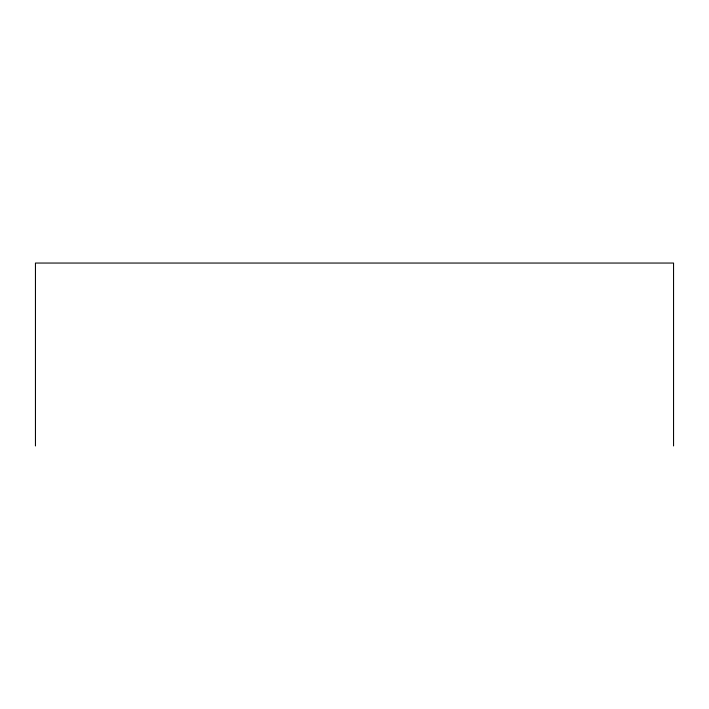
<?xml version="1.0" encoding="UTF-8"?>
<svg xmlns="http://www.w3.org/2000/svg" width="709" height="709" viewBox="0 0 709 709"><rect width="100%" height="100%" fill="white"/><g stroke="black" fill="none" stroke-linecap="round" stroke-linejoin="round"><path stroke-width="1.06" d="M673.55 445.952L673.55 263.048L35.45 263.048L35.45 445.952"/></g></svg>
